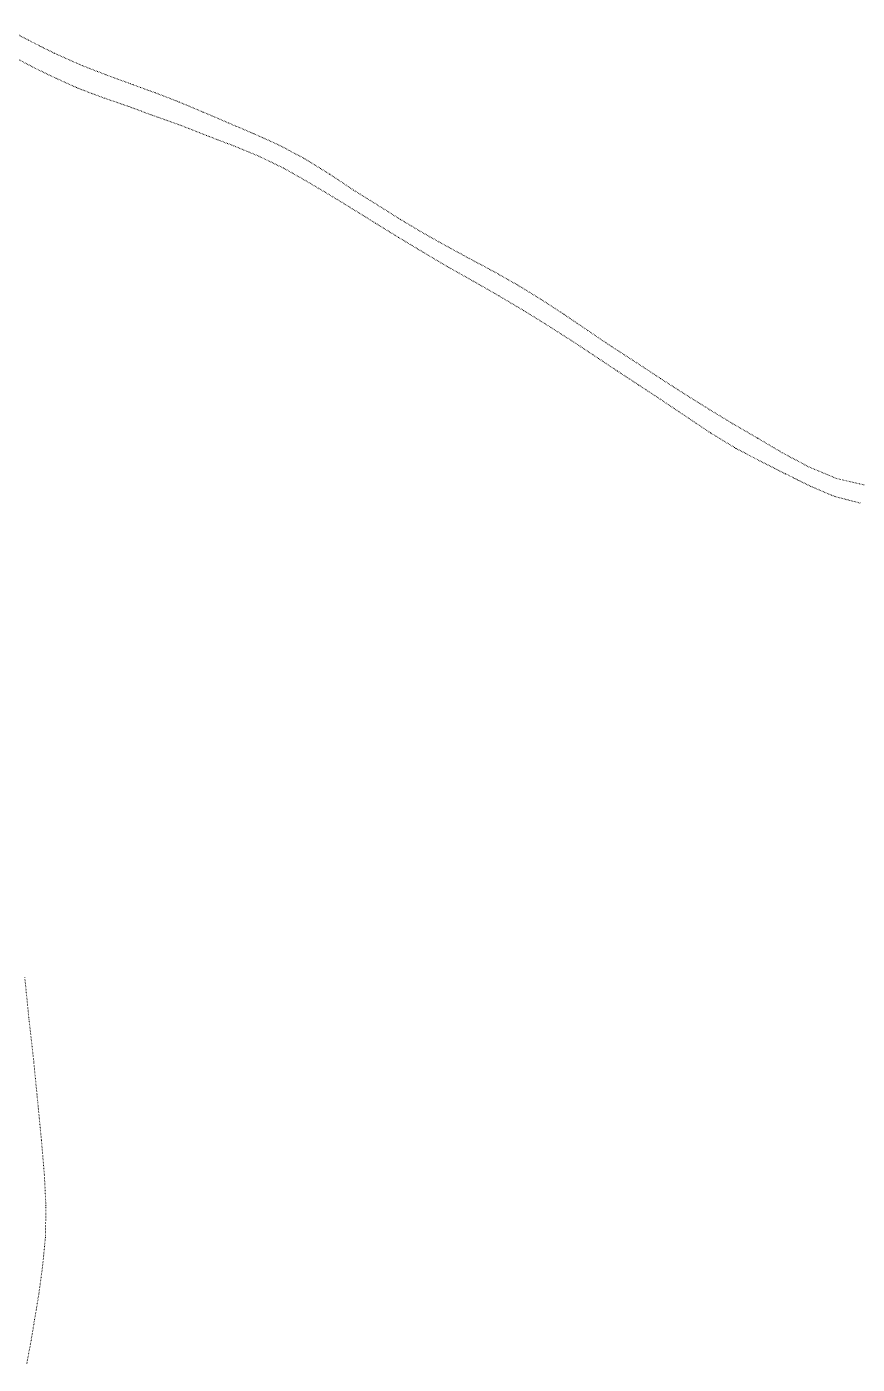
# Model space of a CAD drawing. Extents: x 682410 to 689460, y 7661803 to 7669124.
# Drawn here: x 686516 to 686712.5, y 7662535 to 7662851.5 of the extents above; entities that cross this region are included whole.
import ezdxf

# ---------------------------------------------------------------- set-up
doc = ezdxf.new("R2010")
doc.units = 0
doc.header["$MEASUREMENT"] = 0
doc.linetypes.add('DOT', pattern=[0.25, 0, -0.25])
doc.layers.add('02 TOE_Line', color=1, linetype='DOT', lineweight=20)

msp = doc.modelspace()

# ---------------------------------------------------------------- linework, layer by layer
at = {"layer": '02 TOE_Line'}
for points in [[(686510.42, 7662851.5, 3886.8), (686516.44, 7662848.28, 3886.77), (686522.57, 7662845.19, 3886.83), (686529.07, 7662842.31, 3886.86), (686534.74, 7662840.12, 3886.87), (686540.53, 7662837.99, 3886.94), (686546.39, 7662835.87, 3886.96), (686552.1, 7662833.66, 3887.01), (686557.79, 7662831.27, 3887.14), (686563.71, 7662828.73, 3887.33), (686569.8, 7662826.15, 3887.45), (686575.87, 7662823.4, 3887.54), (686581.87, 7662820.19, 3887.55), (686587.67, 7662816.61, 3887.52), (686593.28, 7662812.86, 3887.49), (686598.94, 7662809.34, 3887.43), (686604.43, 7662805.89, 3887.44), (686609.86, 7662802.64, 3887.47), (686615.37, 7662799.56, 3887.51), (686620.81, 7662796.61, 3887.65), (686626.36, 7662793.65, 3887.86), (686632.09, 7662790.41, 3887.89), (686637.7, 7662786.97, 3887.95), (686643.17, 7662783.42, 3888.08), (686648.78, 7662779.6, 3888.21), (686654.53, 7662775.73, 3888.22), (686660.37, 7662771.95, 3888.2), (686666.05, 7662768.2, 3888.36), (686671.67, 7662764.6, 3888.42), (686677.37, 7662761.03, 3888.5), (686683.11, 7662757.54, 3888.6), (686688.97, 7662754.14, 3888.61), (686694.9, 7662750.63, 3888.71), (686701.08, 7662747.34, 3888.76), (686707.56, 7662744.63, 3888.85), (686714.2, 7662743.09, 3889.09)], [(686713.2, 7662738.79, 3889), (686707.13, 7662740.36, 3888.86), (686701.57, 7662742.72, 3888.82), (686695.49, 7662745.72, 3888.78), (686689.85, 7662748.57, 3888.77), (686683.82, 7662751.72, 3888.76), (686677.79, 7662755.39, 3888.68), (686671.93, 7662759.32, 3888.56), (686665.89, 7662763.38, 3888.49), (686660.86, 7662766.68, 3888.42), (686655.7, 7662770.07, 3888.37), (686650.42, 7662773.58, 3888.28), (686645.01, 7662777.16, 3888.13), (686639.38, 7662780.74, 3887.97), (686633.57, 7662784.34, 3887.79), (686627.64, 7662787.86, 3887.74), (686621.64, 7662791.31, 3887.75), (686615.59, 7662794.69, 3887.65), (686609.69, 7662798.2, 3887.54), (686603.95, 7662801.66, 3887.48), (686598.4, 7662805.08, 3887.49), (686593, 7662808.44, 3887.45), (686587.62, 7662811.73, 3887.43), (686582.18, 7662814.96, 3887.43), (686576.67, 7662818.09, 3887.45), (686570.92, 7662820.86, 3887.39), (686564.83, 7662823.36, 3887.22), (686558.52, 7662825.76, 3887.04), (686552.31, 7662828.21, 3886.96), (686546.12, 7662830.39, 3886.81), (686540.17, 7662832.6, 3886.9), (686534.28, 7662834.63, 3887), (686528.42, 7662836.81, 3887.13), (686522.86, 7662839.31, 3887.24), (686517.45, 7662841.92, 3887.2), (686512.04, 7662844.83, 3887.05)], [(686515.5, 7662626.5, 3862.12), (686516.5, 7662616.5, 3861.79), (686517.63, 7662606.5, 3861.45), (686518.56, 7662597, 3861.2), (686519.44, 7662588, 3861), (686520.12, 7662580, 3860.76), (686520.5, 7662572.5, 3860.56), (686520.38, 7662565, 3860.31), (686519.69, 7662558, 3860.08), (686518.81, 7662551.5, 3859.81), (686517.81, 7662545.5, 3859.53), (686516.88, 7662540, 3859.23), (686515.94, 7662535, 3858.87)]]:
    msp.add_polyline3d(points, dxfattribs=at)

doc.saveas('drawing.dxf')
